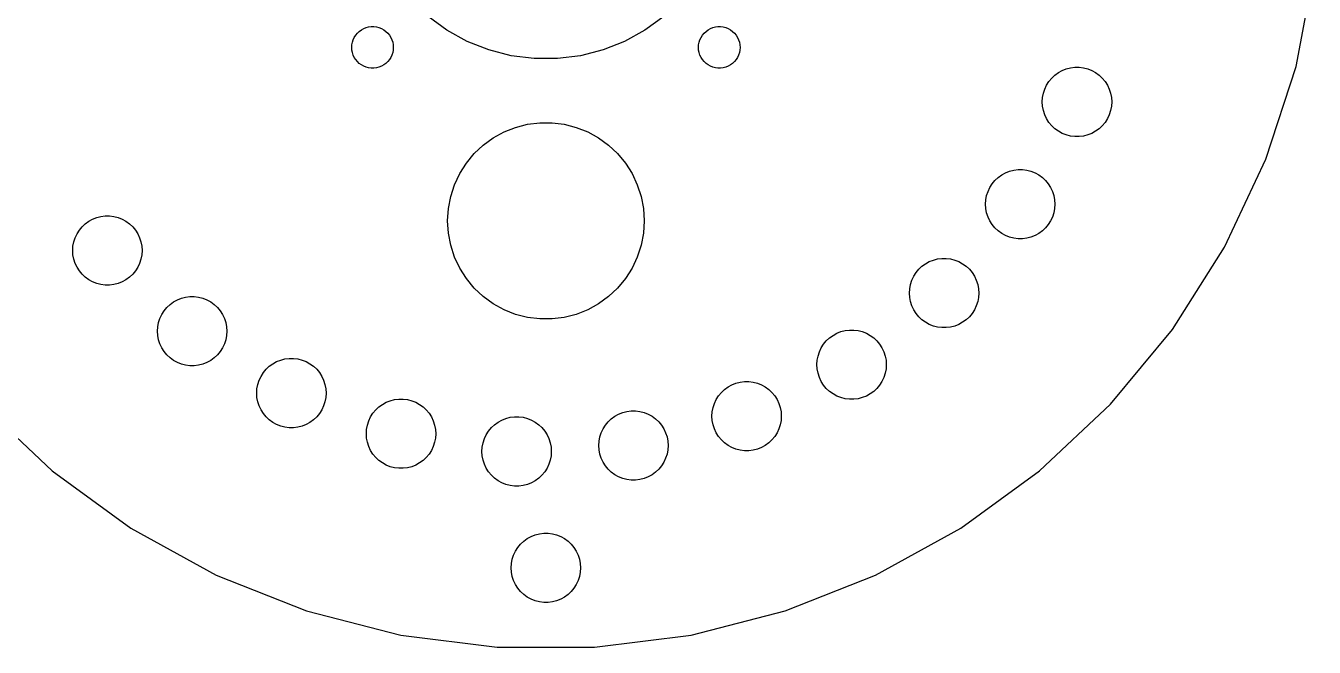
# Model space of a CAD drawing. Header units: metres. Extents: x -67 to 167, y -67 to 67.
# Drawn here: x 55 to 166.5, y -66.9 to -13.1 of the extents above; entities that cross this region are included whole.
import ezdxf

# ---------------------------------------------------------------- set-up
doc = ezdxf.new("R2010")
doc.units = ezdxf.units.M

msp = doc.modelspace()

# ---------------------------------------------------------------- linework, layer by layer
for p, q in [((164.895, -16.6622), (166.472, -8.39732)), ((84.0355, -13.4802), (84.2336, -13.3713)), ((84.2336, -13.3713), (84.4438, -13.2881)), ((84.4438, -13.2881), (84.6627, -13.2319)), ((84.6627, -13.2319), (84.887, -13.2036)), ((84.887, -13.2036), (85.113, -13.2036)), ((85.113, -13.2036), (85.3373, -13.2319)), ((85.3373, -13.2319), (85.5562, -13.2881)), ((85.5562, -13.2881), (85.7664, -13.3713)), ((85.7664, -13.3713), (85.9645, -13.4802)), ((91.4268, -13.5092), (89.8012, -12.3282)), ((110.199, -12.3282), (108.573, -13.5092)), ((114.036, -13.4802), (114.234, -13.3713)), ((114.234, -13.3713), (114.444, -13.2881)), ((114.444, -13.2881), (114.663, -13.2319)), ((114.663, -13.2319), (114.887, -13.2036)), ((114.887, -13.2036), (115.113, -13.2036)), ((115.113, -13.2036), (115.337, -13.2319)), ((115.337, -13.2319), (115.556, -13.2881)), ((115.556, -13.2881), (115.766, -13.3713)), ((115.766, -13.3713), (115.964, -13.4802)), ((83.2565, -14.5524), (83.3264, -14.3374)), ((83.3264, -14.3374), (83.4226, -14.1328)), ((83.4226, -14.1328), (83.5438, -13.942)), ((83.5438, -13.942), (83.6879, -13.7678)), ((83.6879, -13.7678), (83.8526, -13.6131)), ((83.8526, -13.6131), (84.0355, -13.4802)), ((85.9645, -13.4802), (86.1474, -13.6131)), ((86.1474, -13.6131), (86.3121, -13.7678)), ((86.3121, -13.7678), (86.4562, -13.942)), ((86.4562, -13.942), (86.5773, -14.1328)), ((86.5773, -14.1328), (86.6736, -14.3374)), ((86.6736, -14.3374), (86.7434, -14.5524)), ((93.1875, -14.4772), (91.4268, -13.5092)), ((95.0557, -15.2169), (93.1875, -14.4772)), ((106.812, -14.4772), (104.944, -15.2169)), ((108.573, -13.5092), (106.812, -14.4772)), ((113.257, -14.5524), (113.326, -14.3374)), ((113.326, -14.3374), (113.423, -14.1328)), ((113.423, -14.1328), (113.544, -13.942)), ((113.544, -13.942), (113.688, -13.7678)), ((113.688, -13.7678), (113.853, -13.6131)), ((113.853, -13.6131), (114.036, -13.4802)), ((115.964, -13.4802), (116.147, -13.6131)), ((116.147, -13.6131), (116.312, -13.7678)), ((116.312, -13.7678), (116.456, -13.942)), ((116.456, -13.942), (116.577, -14.1328)), ((116.577, -14.1328), (116.674, -14.3374)), ((116.674, -14.3374), (116.743, -14.5524)), ((83.2, -15), (83.2142, -14.7744)), ((83.2142, -15.2256), (83.2, -15)), ((83.2142, -14.7744), (83.2565, -14.5524)), ((83.2565, -15.4476), (83.2142, -15.2256)), ((83.3264, -15.6626), (83.2565, -15.4476)), ((86.7434, -15.4476), (86.6736, -15.6626)), ((86.7434, -14.5524), (86.7858, -14.7744)), ((86.7858, -15.2256), (86.7434, -15.4476)), ((86.7858, -14.7744), (86.8, -15)), ((86.8, -15), (86.7858, -15.2256)), ((97.0019, -15.7166), (95.0557, -15.2169)), ((104.944, -15.2169), (102.998, -15.7166)), ((113.2, -15), (113.214, -14.7744)), ((113.214, -15.2256), (113.2, -15)), ((113.214, -14.7744), (113.257, -14.5524)), ((113.257, -15.4476), (113.214, -15.2256)), ((113.326, -15.6626), (113.257, -15.4476)), ((116.743, -15.4476), (116.674, -15.6626)), ((116.743, -14.5524), (116.786, -14.7744)), ((116.786, -15.2256), (116.743, -15.4476)), ((116.786, -14.7744), (116.8, -15)), ((116.8, -15), (116.786, -15.2256)), ((83.4226, -15.8671), (83.3264, -15.6626)), ((83.5438, -16.058), (83.4226, -15.8671)), ((83.6879, -16.2322), (83.5438, -16.058)), ((83.8526, -16.3869), (83.6879, -16.2322)), ((84.0355, -16.5198), (83.8526, -16.3869)), ((84.2336, -16.6287), (84.0355, -16.5198)), ((84.4438, -16.7119), (84.2336, -16.6287)), ((84.6627, -16.7681), (84.4438, -16.7119)), ((85.5562, -16.7119), (85.3373, -16.7681)), ((85.7664, -16.6287), (85.5562, -16.7119)), ((85.9645, -16.5198), (85.7664, -16.6287)), ((86.1474, -16.3869), (85.9645, -16.5198)), ((86.3121, -16.2322), (86.1474, -16.3869)), ((86.4562, -16.058), (86.3121, -16.2322)), ((86.5773, -15.8671), (86.4562, -16.058)), ((86.6736, -15.6626), (86.5773, -15.8671)), ((98.9953, -15.9684), (97.0019, -15.7166)), ((101.005, -15.9684), (98.9953, -15.9684)), ((102.998, -15.7166), (101.005, -15.9684)), ((113.423, -15.8671), (113.326, -15.6626)), ((113.544, -16.058), (113.423, -15.8671)), ((113.688, -16.2322), (113.544, -16.058)), ((113.853, -16.3869), (113.688, -16.2322)), ((114.036, -16.5198), (113.853, -16.3869)), ((114.234, -16.6287), (114.036, -16.5198)), ((114.444, -16.7119), (114.234, -16.6287)), ((114.663, -16.7681), (114.444, -16.7119)), ((115.556, -16.7119), (115.337, -16.7681)), ((115.766, -16.6287), (115.556, -16.7119)), ((115.964, -16.5198), (115.766, -16.6287)), ((116.147, -16.3869), (115.964, -16.5198)), ((116.312, -16.2322), (116.147, -16.3869)), ((116.456, -16.058), (116.312, -16.2322)), ((116.577, -15.8671), (116.456, -16.058)), ((116.674, -15.6626), (116.577, -15.8671)), ((162.295, -24.6643), (164.895, -16.6622)), ((84.887, -16.7964), (84.6627, -16.7681)), ((85.113, -16.7964), (84.887, -16.7964)), ((85.3373, -16.7681), (85.113, -16.7964)), ((114.887, -16.7964), (114.663, -16.7681)), ((115.113, -16.7964), (114.887, -16.7964)), ((115.337, -16.7681), (115.113, -16.7964)), ((143.521, -17.9544), (143.761, -17.6641)), ((143.761, -17.6641), (144.036, -17.4062)), ((144.036, -17.4062), (144.34, -17.1848)), ((144.34, -17.1848), (144.671, -17.0033)), ((144.671, -17.0033), (145.021, -16.8646)), ((145.021, -16.8646), (145.386, -16.7709)), ((145.386, -16.7709), (145.76, -16.7237)), ((145.76, -16.7237), (146.136, -16.7237)), ((146.136, -16.7237), (146.51, -16.7709)), ((146.51, -16.7709), (146.875, -16.8646)), ((146.875, -16.8646), (147.225, -17.0033)), ((147.225, -17.0033), (147.555, -17.1848)), ((147.555, -17.1848), (147.86, -17.4062)), ((147.86, -17.4062), (148.135, -17.6641)), ((148.135, -17.6641), (148.375, -17.9544)), ((143.042, -18.9717), (143.159, -18.6134)), ((143.159, -18.6134), (143.319, -18.2725)), ((143.319, -18.2725), (143.521, -17.9544)), ((148.375, -17.9544), (148.577, -18.2725)), ((148.577, -18.2725), (148.737, -18.6134)), ((148.737, -18.6134), (148.854, -18.9717)), ((142.948, -19.7178), (142.972, -19.3418)), ((142.972, -20.0938), (142.948, -19.7178)), ((142.972, -19.3418), (143.042, -18.9717)), ((148.854, -18.9717), (148.924, -19.3418)), ((148.924, -19.3418), (148.948, -19.7178)), ((148.948, -19.7178), (148.924, -20.0938)), ((143.042, -20.4639), (142.972, -20.0938)), ((143.159, -20.8222), (143.042, -20.4639)), ((143.319, -21.163), (143.159, -20.8222)), ((143.521, -21.4811), (143.319, -21.163)), ((148.577, -21.163), (148.375, -21.4811)), ((148.737, -20.8222), (148.577, -21.163)), ((148.854, -20.4639), (148.737, -20.8222)), ((148.924, -20.0938), (148.854, -20.4639)), ((96.3809, -22.309), (97.3734, -21.916)), ((97.3734, -21.916), (98.4073, -21.6506)), ((98.4073, -21.6506), (99.4663, -21.5168)), ((99.4663, -21.5168), (100.534, -21.5168)), ((100.534, -21.5168), (101.593, -21.6506)), ((101.593, -21.6506), (102.627, -21.916)), ((102.627, -21.916), (103.619, -22.309)), ((143.761, -21.7714), (143.521, -21.4811)), ((144.036, -22.0293), (143.761, -21.7714)), ((144.34, -22.2508), (144.036, -22.0293)), ((144.671, -22.4323), (144.34, -22.2508)), ((147.555, -22.2508), (147.225, -22.4323)), ((147.86, -22.0293), (147.555, -22.2508)), ((148.135, -21.7714), (147.86, -22.0293)), ((148.375, -21.4811), (148.135, -21.7714)), ((94.5819, -23.4506), (95.4455, -22.8232)), ((95.4455, -22.8232), (96.3809, -22.309)), ((103.619, -22.309), (104.555, -22.8232)), ((104.555, -22.8232), (105.418, -23.4506)), ((145.021, -22.571), (144.671, -22.4323)), ((145.386, -22.6646), (145.021, -22.571)), ((145.76, -22.7119), (145.386, -22.6646)), ((146.136, -22.7119), (145.76, -22.7119)), ((146.51, -22.6646), (146.136, -22.7119)), ((146.875, -22.571), (146.51, -22.6646)), ((147.225, -22.4323), (146.875, -22.571)), ((93.1234, -25.0038), (93.8038, -24.1814)), ((93.8038, -24.1814), (94.5819, -23.4506)), ((105.418, -23.4506), (106.196, -24.1814)), ((106.196, -24.1814), (106.877, -25.0038)), ((92.5514, -25.9051), (93.1234, -25.0038)), ((106.877, -25.0038), (107.449, -25.9051)), ((140.111, -25.7102), (140.476, -25.6165)), ((140.476, -25.6165), (140.85, -25.5693)), ((140.85, -25.5693), (141.227, -25.5693)), ((141.227, -25.5693), (141.6, -25.6165)), ((141.6, -25.6165), (141.965, -25.7102)), ((158.713, -32.2775), (162.295, -24.6643)), ((92.0969, -26.8709), (92.5514, -25.9051)), ((107.449, -25.9051), (107.903, -26.8709)), ((138.611, -26.8), (138.851, -26.5098)), ((138.851, -26.5098), (139.126, -26.2519)), ((139.126, -26.2519), (139.431, -26.0304)), ((139.431, -26.0304), (139.761, -25.8489)), ((139.761, -25.8489), (140.111, -25.7102)), ((141.965, -25.7102), (142.316, -25.8489)), ((142.316, -25.8489), (142.646, -26.0304)), ((142.646, -26.0304), (142.95, -26.2519)), ((142.95, -26.2519), (143.225, -26.5098)), ((143.225, -26.5098), (143.465, -26.8)), ((91.767, -27.8861), (92.0969, -26.8709)), ((107.903, -26.8709), (108.233, -27.8861)), ((138.062, -28.1874), (138.132, -27.8173)), ((138.132, -27.8173), (138.249, -27.459)), ((138.249, -27.459), (138.409, -27.1181)), ((138.409, -27.1181), (138.611, -26.8)), ((143.465, -26.8), (143.667, -27.1181)), ((143.667, -27.1181), (143.827, -27.459)), ((143.827, -27.459), (143.944, -27.8173)), ((143.944, -27.8173), (144.015, -28.1874)), ((91.5, -30), (91.567, -28.9347)), ((91.567, -28.9347), (91.767, -27.8861)), ((108.233, -27.8861), (108.433, -28.9347)), ((108.433, -28.9347), (108.5, -30)), ((138.038, -28.5634), (138.062, -28.1874)), ((138.062, -28.9394), (138.038, -28.5634)), ((138.132, -29.3095), (138.062, -28.9394)), ((144.015, -28.9394), (143.944, -29.3095)), ((144.015, -28.1874), (144.038, -28.5634)), ((144.038, -28.5634), (144.015, -28.9394)), ((60.1498, -30.2571), (60.4546, -30.0356)), ((60.4546, -30.0356), (60.7847, -29.8541)), ((60.7847, -29.8541), (61.135, -29.7155)), ((61.135, -29.7155), (61.4999, -29.6217)), ((61.4999, -29.6217), (61.8737, -29.5745)), ((61.8737, -29.5745), (62.2505, -29.5745)), ((62.2505, -29.5745), (62.6242, -29.6217)), ((62.6242, -29.6217), (62.9891, -29.7155)), ((62.9891, -29.7155), (63.3394, -29.8541)), ((63.3394, -29.8541), (63.6696, -30.0356)), ((63.6696, -30.0356), (63.9744, -30.2571)), ((91.567, -31.0653), (91.5, -30)), ((108.5, -30), (108.433, -31.0653)), ((138.249, -29.6678), (138.132, -29.3095)), ((138.409, -30.0087), (138.249, -29.6678)), ((138.611, -30.3268), (138.409, -30.0087)), ((143.667, -30.0087), (143.465, -30.3268)), ((143.827, -29.6678), (143.667, -30.0087)), ((143.944, -29.3095), (143.827, -29.6678)), ((59.2728, -31.4642), (59.4332, -31.1234)), ((59.4332, -31.1234), (59.635, -30.8053)), ((59.635, -30.8053), (59.8752, -30.515)), ((59.8752, -30.515), (60.1498, -30.2571)), ((63.9744, -30.2571), (64.249, -30.515)), ((64.249, -30.515), (64.4891, -30.8053)), ((64.4891, -30.8053), (64.691, -31.1234)), ((64.691, -31.1234), (64.8514, -31.4642)), ((91.767, -32.1139), (91.567, -31.0653)), ((108.433, -31.0653), (108.233, -32.1139)), ((138.851, -30.6171), (138.611, -30.3268)), ((139.126, -30.8749), (138.851, -30.6171)), ((139.431, -31.0964), (139.126, -30.8749)), ((139.761, -31.2779), (139.431, -31.0964)), ((142.646, -31.0964), (142.316, -31.2779)), ((142.95, -30.8749), (142.646, -31.0964)), ((143.225, -30.6171), (142.95, -30.8749)), ((143.465, -30.3268), (143.225, -30.6171)), ((59.0621, -32.5686), (59.0857, -32.1926)), ((59.0857, -32.1926), (59.1563, -31.8225)), ((59.1563, -31.8225), (59.2728, -31.4642)), ((64.8514, -31.4642), (64.9678, -31.8225)), ((64.9678, -31.8225), (65.0384, -32.1926)), ((65.0384, -32.1926), (65.0621, -32.5686)), ((92.0969, -33.1291), (91.767, -32.1139)), ((108.233, -32.1139), (107.903, -33.1291)), ((140.111, -31.4166), (139.761, -31.2779)), ((140.476, -31.5103), (140.111, -31.4166)), ((140.85, -31.5575), (140.476, -31.5103)), ((141.227, -31.5575), (140.85, -31.5575)), ((141.6, -31.5103), (141.227, -31.5575)), ((141.965, -31.4166), (141.6, -31.5103)), ((142.316, -31.2779), (141.965, -31.4166)), ((154.204, -39.3816), (158.713, -32.2775)), ((59.0857, -32.9446), (59.0621, -32.5686)), ((59.1563, -33.3147), (59.0857, -32.9446)), ((59.2728, -33.673), (59.1563, -33.3147)), ((64.9678, -33.3147), (64.8514, -33.673)), ((65.0384, -32.9446), (64.9678, -33.3147)), ((65.0621, -32.5686), (65.0384, -32.9446)), ((92.5514, -34.0949), (92.0969, -33.1291)), ((107.903, -33.1291), (107.449, -34.0949)), ((133.171, -33.5251), (133.521, -33.3865)), ((133.521, -33.3865), (133.886, -33.2928)), ((133.886, -33.2928), (134.26, -33.2456)), ((134.26, -33.2456), (134.637, -33.2456)), ((134.637, -33.2456), (135.01, -33.2928)), ((135.01, -33.2928), (135.375, -33.3865)), ((135.375, -33.3865), (135.726, -33.5251)), ((59.4332, -34.0139), (59.2728, -33.673)), ((59.635, -34.332), (59.4332, -34.0139)), ((59.8752, -34.6223), (59.635, -34.332)), ((64.4891, -34.332), (64.249, -34.6223)), ((64.691, -34.0139), (64.4891, -34.332)), ((64.8514, -33.673), (64.691, -34.0139)), ((93.1234, -34.9962), (92.5514, -34.0949)), ((107.449, -34.0949), (106.877, -34.9962)), ((131.819, -34.7944), (132.021, -34.4763)), ((132.021, -34.4763), (132.261, -34.186)), ((132.261, -34.186), (132.536, -33.9281)), ((132.536, -33.9281), (132.841, -33.7066)), ((132.841, -33.7066), (133.171, -33.5251)), ((135.726, -33.5251), (136.056, -33.7066)), ((136.056, -33.7066), (136.361, -33.9281)), ((136.361, -33.9281), (136.635, -34.186)), ((136.635, -34.186), (136.875, -34.4763)), ((136.875, -34.4763), (137.077, -34.7944)), ((60.1498, -34.8802), (59.8752, -34.6223)), ((60.4546, -35.1016), (60.1498, -34.8802)), ((60.7847, -35.2831), (60.4546, -35.1016)), ((61.135, -35.4218), (60.7847, -35.2831)), ((61.4999, -35.5155), (61.135, -35.4218)), ((61.8737, -35.5627), (61.4999, -35.5155)), ((62.2505, -35.5627), (61.8737, -35.5627)), ((62.6242, -35.5155), (62.2505, -35.5627)), ((62.9891, -35.4218), (62.6242, -35.5155)), ((63.3394, -35.2831), (62.9891, -35.4218)), ((63.6696, -35.1016), (63.3394, -35.2831)), ((63.9744, -34.8802), (63.6696, -35.1016)), ((64.249, -34.6223), (63.9744, -34.8802)), ((93.8038, -35.8186), (93.1234, -34.9962)), ((106.877, -34.9962), (106.196, -35.8186)), ((131.472, -35.8636), (131.543, -35.4936)), ((131.543, -35.4936), (131.659, -35.1353)), ((131.659, -35.1353), (131.819, -34.7944)), ((137.077, -34.7944), (137.238, -35.1353)), ((137.238, -35.1353), (137.354, -35.4936)), ((137.354, -35.4936), (137.425, -35.8636)), ((68.1174, -36.8243), (68.4677, -36.6856)), ((68.4677, -36.6856), (68.8326, -36.5919)), ((68.8326, -36.5919), (69.2063, -36.5447)), ((69.2063, -36.5447), (69.5831, -36.5447)), ((69.5831, -36.5447), (69.9568, -36.5919)), ((69.9568, -36.5919), (70.3217, -36.6856)), ((70.3217, -36.6856), (70.672, -36.8243)), ((94.5819, -36.5494), (93.8038, -35.8186)), ((95.4455, -37.1768), (94.5819, -36.5494)), ((105.418, -36.5494), (104.555, -37.1768)), ((106.196, -35.8186), (105.418, -36.5494)), ((131.448, -36.2396), (131.472, -35.8636)), ((131.472, -36.6156), (131.448, -36.2396)), ((131.543, -36.9857), (131.472, -36.6156)), ((137.425, -36.6156), (137.354, -36.9857)), ((137.425, -35.8636), (137.448, -36.2396)), ((137.448, -36.2396), (137.425, -36.6156)), ((66.7658, -38.0935), (66.9677, -37.7754)), ((66.9677, -37.7754), (67.2078, -37.4851)), ((67.2078, -37.4851), (67.4824, -37.2272)), ((67.4824, -37.2272), (67.7872, -37.0058)), ((67.7872, -37.0058), (68.1174, -36.8243)), ((70.672, -36.8243), (71.0022, -37.0058)), ((71.0022, -37.0058), (71.307, -37.2272)), ((71.307, -37.2272), (71.5816, -37.4851)), ((71.5816, -37.4851), (71.8217, -37.7754)), ((71.8217, -37.7754), (72.0236, -38.0935)), ((96.3809, -37.691), (95.4455, -37.1768)), ((97.3734, -38.084), (96.3809, -37.691)), ((103.619, -37.691), (102.627, -38.084)), ((104.555, -37.1768), (103.619, -37.691)), ((131.659, -37.344), (131.543, -36.9857)), ((131.819, -37.6849), (131.659, -37.344)), ((132.021, -38.003), (131.819, -37.6849)), ((137.077, -37.6849), (136.875, -38.003)), ((137.238, -37.344), (137.077, -37.6849)), ((137.354, -36.9857), (137.238, -37.344)), ((66.4184, -39.1628), (66.489, -38.7927)), ((66.489, -38.7927), (66.6054, -38.4344)), ((66.6054, -38.4344), (66.7658, -38.0935)), ((72.0236, -38.0935), (72.184, -38.4344)), ((72.184, -38.4344), (72.3004, -38.7927)), ((72.3004, -38.7927), (72.371, -39.1628)), ((98.4073, -38.3494), (97.3734, -38.084)), ((99.4663, -38.4832), (98.4073, -38.3494)), ((100.534, -38.4832), (99.4663, -38.4832)), ((101.593, -38.3494), (100.534, -38.4832)), ((102.627, -38.084), (101.593, -38.3494)), ((132.261, -38.2933), (132.021, -38.003)), ((132.536, -38.5512), (132.261, -38.2933)), ((132.841, -38.7726), (132.536, -38.5512)), ((133.171, -38.9541), (132.841, -38.7726)), ((133.521, -39.0928), (133.171, -38.9541)), ((135.726, -38.9541), (135.375, -39.0928)), ((136.056, -38.7726), (135.726, -38.9541)), ((136.361, -38.5512), (136.056, -38.7726)), ((136.635, -38.2933), (136.361, -38.5512)), ((136.875, -38.003), (136.635, -38.2933)), ((66.3947, -39.5388), (66.4184, -39.1628)), ((66.4184, -39.9148), (66.3947, -39.5388)), ((66.489, -40.2849), (66.4184, -39.9148)), ((72.371, -39.9148), (72.3004, -40.2849)), ((72.371, -39.1628), (72.3947, -39.5388)), ((72.3947, -39.5388), (72.371, -39.9148)), ((124.261, -40.3786), (124.536, -40.1207)), ((124.536, -40.1207), (124.841, -39.8992)), ((124.841, -39.8992), (125.171, -39.7177)), ((125.171, -39.7177), (125.521, -39.579)), ((125.521, -39.579), (125.886, -39.4854)), ((125.886, -39.4854), (126.26, -39.4381)), ((126.26, -39.4381), (126.637, -39.4381)), ((126.637, -39.4381), (127.01, -39.4854)), ((127.01, -39.4854), (127.375, -39.579)), ((127.375, -39.579), (127.726, -39.7177)), ((127.726, -39.7177), (128.056, -39.8992)), ((128.056, -39.8992), (128.36, -40.1207)), ((128.36, -40.1207), (128.635, -40.3786)), ((133.886, -39.1865), (133.521, -39.0928)), ((134.26, -39.2337), (133.886, -39.1865)), ((134.637, -39.2337), (134.26, -39.2337)), ((135.01, -39.1865), (134.637, -39.2337)), ((135.375, -39.0928), (135.01, -39.1865)), ((148.841, -45.8647), (154.204, -39.3816)), ((66.6054, -40.6432), (66.489, -40.2849)), ((66.7658, -40.984), (66.6054, -40.6432)), ((66.9677, -41.3021), (66.7658, -40.984)), ((72.0236, -40.984), (71.8217, -41.3021)), ((72.184, -40.6432), (72.0236, -40.984)), ((72.3004, -40.2849), (72.184, -40.6432)), ((123.659, -41.3278), (123.819, -40.987)), ((123.819, -40.987), (124.021, -40.6689)), ((124.021, -40.6689), (124.261, -40.3786)), ((128.635, -40.3786), (128.875, -40.6689)), ((128.875, -40.6689), (129.077, -40.987)), ((129.077, -40.987), (129.238, -41.3278)), ((67.2078, -41.5924), (66.9677, -41.3021)), ((67.4824, -41.8503), (67.2078, -41.5924)), ((67.7872, -42.0718), (67.4824, -41.8503)), ((68.1174, -42.2533), (67.7872, -42.0718)), ((68.4677, -42.392), (68.1174, -42.2533)), ((70.672, -42.2533), (70.3217, -42.392)), ((71.0022, -42.0718), (70.672, -42.2533)), ((71.307, -41.8503), (71.0022, -42.0718)), ((71.5816, -41.5924), (71.307, -41.8503)), ((71.8217, -41.3021), (71.5816, -41.5924)), ((76.068, -42.5787), (76.3728, -42.3572)), ((76.3728, -42.3572), (76.703, -42.1757)), ((76.703, -42.1757), (77.0532, -42.037)), ((77.0532, -42.037), (77.4182, -41.9434)), ((77.4182, -41.9434), (77.7919, -41.8961)), ((77.7919, -41.8961), (78.1687, -41.8961)), ((78.1687, -41.8961), (78.5424, -41.9434)), ((78.5424, -41.9434), (78.9073, -42.037)), ((78.9073, -42.037), (79.2576, -42.1757)), ((79.2576, -42.1757), (79.5878, -42.3572)), ((79.5878, -42.3572), (79.8926, -42.5787)), ((123.448, -42.4322), (123.472, -42.0562)), ((123.472, -42.0562), (123.542, -41.6861)), ((123.542, -41.6861), (123.659, -41.3278)), ((129.238, -41.3278), (129.354, -41.6861)), ((129.354, -41.6861), (129.425, -42.0562)), ((129.425, -42.0562), (129.448, -42.4322)), ((68.8326, -42.4856), (68.4677, -42.392)), ((69.2063, -42.5329), (68.8326, -42.4856)), ((69.5831, -42.5329), (69.2063, -42.5329)), ((69.9568, -42.4856), (69.5831, -42.5329)), ((70.3217, -42.392), (69.9568, -42.4856)), ((75.191, -43.7858), (75.3514, -43.445)), ((75.3514, -43.445), (75.5532, -43.1269)), ((75.5532, -43.1269), (75.7934, -42.8366)), ((75.7934, -42.8366), (76.068, -42.5787)), ((79.8926, -42.5787), (80.1672, -42.8366)), ((80.1672, -42.8366), (80.4073, -43.1269)), ((80.4073, -43.1269), (80.6092, -43.445)), ((80.6092, -43.445), (80.7696, -43.7858)), ((123.472, -42.8082), (123.448, -42.4322)), ((123.542, -43.1783), (123.472, -42.8082)), ((123.659, -43.5366), (123.542, -43.1783)), ((129.354, -43.1783), (129.238, -43.5366)), ((129.425, -42.8082), (129.354, -43.1783)), ((129.448, -42.4322), (129.425, -42.8082)), ((74.9803, -44.8902), (75.004, -44.5142)), ((75.004, -44.5142), (75.0745, -44.1441)), ((75.0745, -44.1441), (75.191, -43.7858)), ((80.7696, -43.7858), (80.886, -44.1441)), ((80.886, -44.1441), (80.9566, -44.5142)), ((80.9566, -44.5142), (80.9803, -44.8902)), ((115.178, -44.834), (115.453, -44.5761)), ((115.453, -44.5761), (115.758, -44.3546)), ((115.758, -44.3546), (116.088, -44.1731)), ((116.088, -44.1731), (116.438, -44.0344)), ((116.438, -44.0344), (116.803, -43.9407)), ((116.803, -43.9407), (117.177, -43.8935)), ((117.177, -43.8935), (117.554, -43.8935)), ((117.554, -43.8935), (117.927, -43.9407)), ((117.927, -43.9407), (118.292, -44.0344)), ((118.292, -44.0344), (118.643, -44.1731)), ((118.643, -44.1731), (118.973, -44.3546)), ((118.973, -44.3546), (119.278, -44.5761)), ((119.278, -44.5761), (119.552, -44.834)), ((123.819, -43.8775), (123.659, -43.5366)), ((124.021, -44.1956), (123.819, -43.8775)), ((124.261, -44.4859), (124.021, -44.1956)), ((124.536, -44.7437), (124.261, -44.4859)), ((128.635, -44.4859), (128.36, -44.7437)), ((128.875, -44.1956), (128.635, -44.4859)), ((129.077, -43.8775), (128.875, -44.1956)), ((129.238, -43.5366), (129.077, -43.8775)), ((75.004, -45.2662), (74.9803, -44.8902)), ((75.0745, -45.6363), (75.004, -45.2662)), ((75.191, -45.9946), (75.0745, -45.6363)), ((80.886, -45.6363), (80.7696, -45.9946)), ((80.9566, -45.2662), (80.886, -45.6363)), ((80.9803, -44.8902), (80.9566, -45.2662)), ((85.8599, -45.8709), (86.19, -45.6894)), ((86.19, -45.6894), (86.5403, -45.5507)), ((86.5403, -45.5507), (86.9052, -45.457)), ((86.9052, -45.457), (87.279, -45.4098)), ((87.279, -45.4098), (87.6557, -45.4098)), ((87.6557, -45.4098), (88.0295, -45.457)), ((88.0295, -45.457), (88.3944, -45.5507)), ((88.3944, -45.5507), (88.7447, -45.6894)), ((88.7447, -45.6894), (89.0748, -45.8709)), ((114.576, -45.7832), (114.736, -45.4423)), ((114.736, -45.4423), (114.938, -45.1243)), ((114.938, -45.1243), (115.178, -44.834)), ((119.552, -44.834), (119.792, -45.1243)), ((119.792, -45.1243), (119.994, -45.4423)), ((119.994, -45.4423), (120.155, -45.7832)), ((124.841, -44.9652), (124.536, -44.7437)), ((125.171, -45.1467), (124.841, -44.9652)), ((125.521, -45.2854), (125.171, -45.1467)), ((125.886, -45.3791), (125.521, -45.2854)), ((126.26, -45.4263), (125.886, -45.3791)), ((126.637, -45.4263), (126.26, -45.4263)), ((127.01, -45.3791), (126.637, -45.4263)), ((127.375, -45.2854), (127.01, -45.3791)), ((127.726, -45.1467), (127.375, -45.2854)), ((128.056, -44.9652), (127.726, -45.1467)), ((128.36, -44.7437), (128.056, -44.9652)), ((51.1591, -45.8647), (57.2926, -51.6244)), ((75.3514, -46.3355), (75.191, -45.9946)), ((75.5532, -46.6536), (75.3514, -46.3355)), ((75.7934, -46.9439), (75.5532, -46.6536)), ((80.4073, -46.6536), (80.1672, -46.9439)), ((80.6092, -46.3355), (80.4073, -46.6536)), ((80.7696, -45.9946), (80.6092, -46.3355)), ((84.8385, -46.9586), (85.0403, -46.6405)), ((85.0403, -46.6405), (85.2805, -46.3502)), ((85.2805, -46.3502), (85.5551, -46.0923)), ((85.5551, -46.0923), (85.8599, -45.8709)), ((89.0748, -45.8709), (89.3796, -46.0923)), ((89.3796, -46.0923), (89.6543, -46.3502)), ((89.6543, -46.3502), (89.8944, -46.6405)), ((89.8944, -46.6405), (90.0963, -46.9586)), ((105.964, -46.8904), (106.294, -46.7089)), ((106.294, -46.7089), (106.644, -46.5702)), ((106.644, -46.5702), (107.009, -46.4765)), ((107.009, -46.4765), (107.383, -46.4293)), ((107.383, -46.4293), (107.76, -46.4293)), ((107.76, -46.4293), (108.134, -46.4765)), ((108.134, -46.4765), (108.498, -46.5702)), ((108.498, -46.5702), (108.849, -46.7089)), ((108.849, -46.7089), (109.179, -46.8904)), ((114.365, -46.8876), (114.389, -46.5116)), ((114.389, -46.5116), (114.46, -46.1415)), ((114.46, -46.1415), (114.576, -45.7832)), ((120.155, -45.7832), (120.271, -46.1415)), ((120.271, -46.1415), (120.342, -46.5116)), ((120.342, -46.5116), (120.365, -46.8876)), ((142.707, -51.6244), (148.841, -45.8647)), ((76.068, -47.2018), (75.7934, -46.9439)), ((76.3728, -47.4232), (76.068, -47.2018)), ((76.703, -47.6047), (76.3728, -47.4232)), ((77.0532, -47.7434), (76.703, -47.6047)), ((77.4182, -47.8371), (77.0532, -47.7434)), ((77.7919, -47.8843), (77.4182, -47.8371)), ((78.1687, -47.8843), (77.7919, -47.8843)), ((78.5424, -47.8371), (78.1687, -47.8843)), ((78.9073, -47.7434), (78.5424, -47.8371)), ((79.2576, -47.6047), (78.9073, -47.7434)), ((79.5878, -47.4232), (79.2576, -47.6047)), ((79.8926, -47.2018), (79.5878, -47.4232)), ((80.1672, -46.9439), (79.8926, -47.2018)), ((84.491, -48.0278), (84.5616, -47.6578)), ((84.5616, -47.6578), (84.678, -47.2995)), ((84.678, -47.2995), (84.8385, -46.9586)), ((90.0963, -46.9586), (90.2567, -47.2995)), ((90.2567, -47.2995), (90.3731, -47.6578)), ((90.3731, -47.6578), (90.4437, -48.0278)), ((95.0405, -48.1725), (95.2806, -47.8822)), ((95.2806, -47.8822), (95.5553, -47.6243)), ((95.5553, -47.6243), (95.8601, -47.4028)), ((95.8601, -47.4028), (96.1902, -47.2213)), ((96.1902, -47.2213), (96.5405, -47.0827)), ((96.5405, -47.0827), (96.9054, -46.989)), ((96.9054, -46.989), (97.2792, -46.9417)), ((97.2792, -46.9417), (97.6559, -46.9417)), ((97.6559, -46.9417), (98.0297, -46.989)), ((98.0297, -46.989), (98.3946, -47.0827)), ((98.3946, -47.0827), (98.7449, -47.2213)), ((98.7449, -47.2213), (99.075, -47.4028)), ((99.075, -47.4028), (99.3798, -47.6243)), ((99.3798, -47.6243), (99.6544, -47.8822)), ((99.6544, -47.8822), (99.8946, -48.1725)), ((104.942, -47.9781), (105.144, -47.66)), ((105.144, -47.66), (105.384, -47.3698)), ((105.384, -47.3698), (105.659, -47.1119)), ((105.659, -47.1119), (105.964, -46.8904)), ((109.179, -46.8904), (109.484, -47.1119)), ((109.484, -47.1119), (109.758, -47.3698)), ((109.758, -47.3698), (109.998, -47.66)), ((109.998, -47.66), (110.2, -47.9781)), ((114.389, -47.2636), (114.365, -46.8876)), ((114.46, -47.6337), (114.389, -47.2636)), ((114.576, -47.992), (114.46, -47.6337)), ((120.271, -47.6337), (120.155, -47.992)), ((120.342, -47.2636), (120.271, -47.6337)), ((120.365, -46.8876), (120.342, -47.2636)), ((84.4674, -48.4039), (84.491, -48.0278)), ((84.491, -48.7798), (84.4674, -48.4039)), ((84.5616, -49.1499), (84.491, -48.7798)), ((90.4437, -48.7798), (90.3731, -49.1499)), ((90.4437, -48.0278), (90.4674, -48.4039)), ((90.4674, -48.4039), (90.4437, -48.7798)), ((94.5618, -49.1897), (94.6782, -48.8315)), ((94.6782, -48.8315), (94.8386, -48.4906)), ((94.8386, -48.4906), (95.0405, -48.1725)), ((99.8946, -48.1725), (100.096, -48.4906)), ((100.096, -48.4906), (100.257, -48.8315)), ((100.257, -48.8315), (100.373, -49.1897)), ((104.571, -49.4234), (104.595, -49.0474)), ((104.595, -49.0474), (104.666, -48.6773)), ((104.666, -48.6773), (104.782, -48.319)), ((104.782, -48.319), (104.942, -47.9781)), ((110.2, -47.9781), (110.361, -48.319)), ((110.361, -48.319), (110.477, -48.6773)), ((110.477, -48.6773), (110.548, -49.0474)), ((110.548, -49.0474), (110.571, -49.4234)), ((114.736, -48.3329), (114.576, -47.992)), ((114.938, -48.651), (114.736, -48.3329)), ((115.178, -48.9412), (114.938, -48.651)), ((115.453, -49.1991), (115.178, -48.9412)), ((119.552, -48.9412), (119.278, -49.1991)), ((119.792, -48.651), (119.552, -48.9412)), ((119.994, -48.3329), (119.792, -48.651)), ((120.155, -47.992), (119.994, -48.3329)), ((84.678, -49.5082), (84.5616, -49.1499)), ((84.8385, -49.8491), (84.678, -49.5082)), ((85.0403, -50.1672), (84.8385, -49.8491)), ((90.0963, -49.8491), (89.8944, -50.1672)), ((90.2567, -49.5082), (90.0963, -49.8491)), ((90.3731, -49.1499), (90.2567, -49.5082)), ((94.4675, -49.9358), (94.4912, -49.5598)), ((94.4912, -50.3118), (94.4675, -49.9358)), ((94.4912, -49.5598), (94.5618, -49.1897)), ((100.373, -49.1897), (100.444, -49.5598)), ((100.444, -49.5598), (100.468, -49.9358)), ((100.468, -49.9358), (100.444, -50.3118)), ((104.595, -49.7994), (104.571, -49.4234)), ((104.666, -50.1695), (104.595, -49.7994)), ((110.548, -49.7994), (110.477, -50.1695)), ((110.571, -49.4234), (110.548, -49.7994)), ((115.758, -49.4206), (115.453, -49.1991)), ((116.088, -49.6021), (115.758, -49.4206)), ((116.438, -49.7408), (116.088, -49.6021)), ((116.803, -49.8345), (116.438, -49.7408)), ((117.177, -49.8817), (116.803, -49.8345)), ((117.554, -49.8817), (117.177, -49.8817)), ((117.927, -49.8345), (117.554, -49.8817)), ((118.292, -49.7408), (117.927, -49.8345)), ((118.643, -49.6021), (118.292, -49.7408)), ((118.973, -49.4206), (118.643, -49.6021)), ((119.278, -49.1991), (118.973, -49.4206)), ((85.2805, -50.4575), (85.0403, -50.1672)), ((85.5551, -50.7154), (85.2805, -50.4575)), ((85.8599, -50.9368), (85.5551, -50.7154)), ((86.19, -51.1183), (85.8599, -50.9368)), ((86.5403, -51.257), (86.19, -51.1183)), ((86.9052, -51.3507), (86.5403, -51.257)), ((88.3944, -51.257), (88.0295, -51.3507)), ((88.7447, -51.1183), (88.3944, -51.257)), ((89.0748, -50.9368), (88.7447, -51.1183)), ((89.3796, -50.7154), (89.0748, -50.9368)), ((89.6543, -50.4575), (89.3796, -50.7154)), ((89.8944, -50.1672), (89.6543, -50.4575)), ((94.5618, -50.6819), (94.4912, -50.3118)), ((94.6782, -51.0402), (94.5618, -50.6819)), ((94.8386, -51.3811), (94.6782, -51.0402)), ((100.257, -51.0402), (100.096, -51.3811)), ((100.373, -50.6819), (100.257, -51.0402)), ((100.444, -50.3118), (100.373, -50.6819)), ((104.782, -50.5278), (104.666, -50.1695)), ((104.942, -50.8687), (104.782, -50.5278)), ((105.144, -51.1868), (104.942, -50.8687)), ((105.384, -51.4771), (105.144, -51.1868)), ((109.998, -51.1868), (109.758, -51.4771)), ((110.2, -50.8687), (109.998, -51.1868)), ((110.361, -50.5278), (110.2, -50.8687)), ((110.477, -50.1695), (110.361, -50.5278)), ((57.2926, -51.6244), (64.0996, -56.57)), ((87.279, -51.3979), (86.9052, -51.3507)), ((87.6557, -51.3979), (87.279, -51.3979)), ((88.0295, -51.3507), (87.6557, -51.3979)), ((95.0405, -51.6992), (94.8386, -51.3811)), ((95.2806, -51.9895), (95.0405, -51.6992)), ((95.5553, -52.2474), (95.2806, -51.9895)), ((95.8601, -52.4688), (95.5553, -52.2474)), ((99.3798, -52.2474), (99.075, -52.4688)), ((99.6544, -51.9895), (99.3798, -52.2474)), ((99.8946, -51.6992), (99.6544, -51.9895)), ((100.096, -51.3811), (99.8946, -51.6992)), ((105.659, -51.735), (105.384, -51.4771)), ((105.964, -51.9564), (105.659, -51.735)), ((106.294, -52.1379), (105.964, -51.9564)), ((106.644, -52.2766), (106.294, -52.1379)), ((107.009, -52.3703), (106.644, -52.2766)), ((107.383, -52.4175), (107.009, -52.3703)), ((108.134, -52.3703), (107.76, -52.4175)), ((108.498, -52.2766), (108.134, -52.3703)), ((108.849, -52.1379), (108.498, -52.2766)), ((109.179, -51.9564), (108.849, -52.1379)), ((109.484, -51.735), (109.179, -51.9564)), ((109.758, -51.4771), (109.484, -51.735)), ((135.9, -56.57), (142.707, -51.6244)), ((96.1902, -52.6503), (95.8601, -52.4688)), ((96.5405, -52.789), (96.1902, -52.6503)), ((96.9054, -52.8827), (96.5405, -52.789)), ((97.2792, -52.9299), (96.9054, -52.8827)), ((97.6559, -52.9299), (97.2792, -52.9299)), ((98.0297, -52.8827), (97.6559, -52.9299)), ((98.3946, -52.789), (98.0297, -52.8827)), ((98.7449, -52.6503), (98.3946, -52.789)), ((99.075, -52.4688), (98.7449, -52.6503)), ((107.76, -52.4175), (107.383, -52.4175)), ((64.0996, -56.57), (71.4728, -60.6234)), ((128.527, -60.6234), (135.9, -56.57)), ((97.573, -58.2366), (97.8131, -57.9464)), ((97.8131, -57.9464), (98.0877, -57.6885)), ((98.0877, -57.6885), (98.3925, -57.467)), ((98.3925, -57.467), (98.7227, -57.2855)), ((98.7227, -57.2855), (99.073, -57.1468)), ((99.073, -57.1468), (99.4379, -57.0531)), ((99.4379, -57.0531), (99.8116, -57.0059)), ((99.8116, -57.0059), (100.188, -57.0059)), ((100.188, -57.0059), (100.562, -57.0531)), ((100.562, -57.0531), (100.927, -57.1468)), ((100.927, -57.1468), (101.277, -57.2855)), ((101.277, -57.2855), (101.607, -57.467)), ((101.607, -57.467), (101.912, -57.6885)), ((101.912, -57.6885), (102.187, -57.9464)), ((102.187, -57.9464), (102.427, -58.2366)), ((97.0943, -59.2539), (97.2107, -58.8956)), ((97.2107, -58.8956), (97.3711, -58.5547)), ((97.3711, -58.5547), (97.573, -58.2366)), ((102.427, -58.2366), (102.629, -58.5547)), ((102.629, -58.5547), (102.789, -58.8956)), ((102.789, -58.8956), (102.906, -59.2539)), ((97, -60), (97.0237, -59.624)), ((97.0237, -60.376), (97, -60)), ((97.0237, -59.624), (97.0943, -59.2539)), ((102.906, -59.2539), (102.976, -59.624)), ((102.976, -59.624), (103, -60)), ((103, -60), (102.976, -60.376)), ((71.4728, -60.6234), (79.2959, -63.7208)), ((97.0943, -60.7461), (97.0237, -60.376)), ((97.2107, -61.1044), (97.0943, -60.7461)), ((97.3711, -61.4453), (97.2107, -61.1044)), ((102.789, -61.1044), (102.629, -61.4453)), ((102.906, -60.7461), (102.789, -61.1044)), ((102.976, -60.376), (102.906, -60.7461)), ((120.704, -63.7208), (128.527, -60.6234)), ((97.573, -61.7634), (97.3711, -61.4453)), ((97.8131, -62.0536), (97.573, -61.7634)), ((98.0877, -62.3115), (97.8131, -62.0536)), ((98.3925, -62.533), (98.0877, -62.3115)), ((101.912, -62.3115), (101.607, -62.533)), ((102.187, -62.0536), (101.912, -62.3115)), ((102.427, -61.7634), (102.187, -62.0536)), ((102.629, -61.4453), (102.427, -61.7634)), ((98.7227, -62.7145), (98.3925, -62.533)), ((99.073, -62.8532), (98.7227, -62.7145)), ((99.4379, -62.9469), (99.073, -62.8532)), ((99.8116, -62.9941), (99.4379, -62.9469)), ((100.188, -62.9941), (99.8116, -62.9941)), ((100.562, -62.9469), (100.188, -62.9941)), ((100.927, -62.8532), (100.562, -62.9469)), ((101.277, -62.7145), (100.927, -62.8532)), ((101.607, -62.533), (101.277, -62.7145)), ((79.2959, -63.7208), (87.4454, -65.8132)), ((112.555, -65.8132), (120.704, -63.7208)), ((87.4454, -65.8132), (95.793, -66.8678)), ((95.793, -66.8678), (104.207, -66.8678)), ((104.207, -66.8678), (112.555, -65.8132))]:
    msp.add_line(p, q)

doc.saveas('drawing.dxf')
